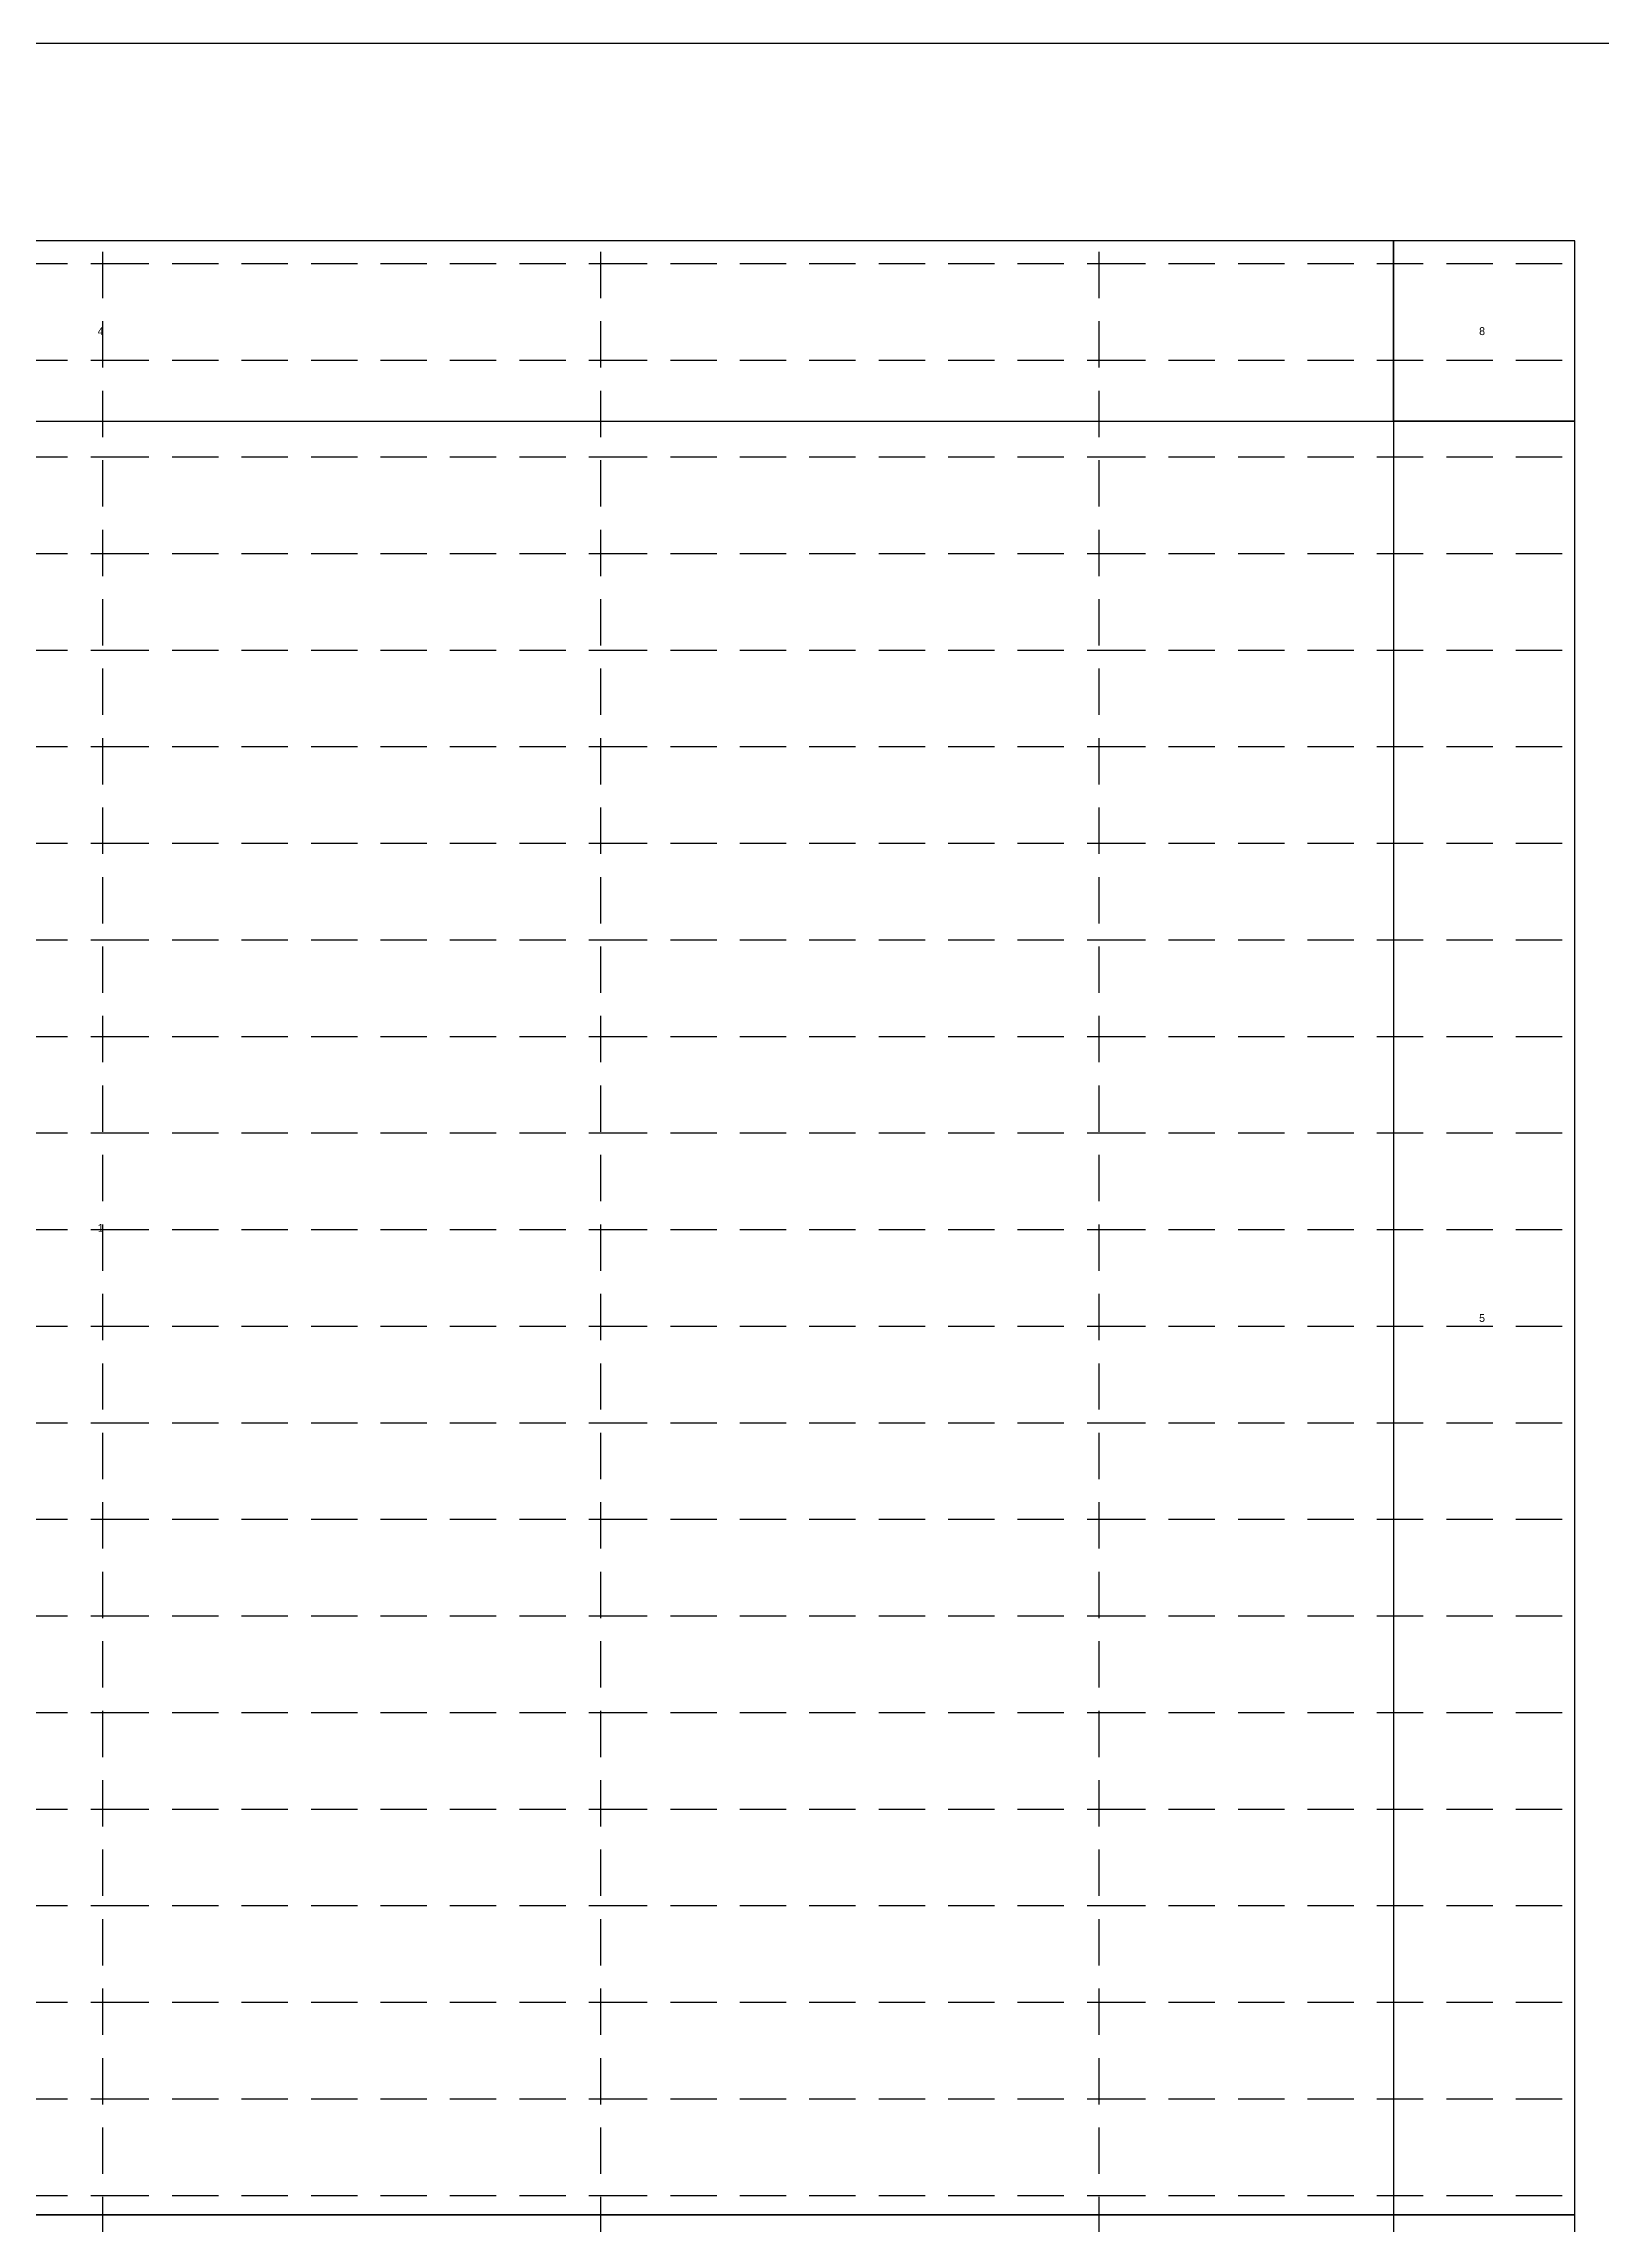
# Model space of a CAD drawing. Extents: x -2196 to 5260, y -261 to 5338.
# Drawn here: x 1820 to 3826, y 2529 to 5338 of the extents above; entities that cross this region are included whole.
import ezdxf

# ---------------------------------------------------------------- set-up
doc = ezdxf.new("R2010")
doc.units = 0
doc.linetypes.add('CONTIN', pattern=[0])
doc.linetypes.add('DASHED', pattern=[89.46, 59.64, -29.82])
doc.layers.get('0').update_dxf_attribs({"linetype": 'CONTIN'})
for name, color, linetype in [('20', 1, 'CONTIN'), ('22', 7, 'DASHED'), ('23', 7, 'DASHED')]:
    doc.layers.add(name, color=color, linetype=linetype)

msp = doc.modelspace()

# ---------------------------------------------------------------- linework, layer by layer
msp.add_line((5259.542, 5337.5), (-2196.014, 5337.5))
at = {"layer": '20'}
for p, q in [((3791.667, 5083.333), (0, 5083.333)), ((3558.333, 5083.333), (233.333, 5083.333)), ((3558.333, 4851.158), (3558.333, 5083.333)), ((3558.333, 5083.333), (3558.333, 4851.158)), ((3791.667, 5083.333), (3558.333, 5083.333)), ((3791.667, 2541.667), (3791.667, 5083.333)), ((3791.667, 4851.158), (3791.667, 5083.333)), ((233.333, 4851.158), (3558.333, 4851.158)), ((3558.333, 4851.158), (3558.333, 2541.667)), ((3791.667, 4851.158), (3558.333, 4851.158)), ((3558.333, 4851.158), (3791.667, 4851.158)), ((3791.667, 2541.667), (3791.667, 4851.158)), ((0, 2541.667), (3791.667, 2541.667)), ((3791.667, 2541.667), (0, 2541.667)), ((3558.333, 2541.667), (3791.667, 2541.667)), ((3558.333, 2541.667), (3558.333, 232.176)), ((3791.667, 2541.667), (3558.333, 2541.667)), ((3791.667, 0), (3791.667, 2541.667)), ((3791.667, 232.176), (3791.667, 2541.667))]:
    msp.add_line(p, q, dxfattribs=at)
at = {"layer": '22'}
for p, q in [((1254.167, 5054.136), (1895.833, 5054.136)), ((1895.833, 5054.136), (2537.5, 5054.136)), ((2537.5, 5054.136), (3179.167, 5054.136)), ((3179.167, 5054.136), (3791.667, 5054.136)), ((1254.167, 4929.756), (1895.833, 4929.756)), ((1895.833, 4929.756), (2537.5, 4929.756)), ((2537.5, 4929.756), (3179.167, 4929.756)), ((3179.167, 4929.756), (3791.667, 4929.756)), ((1254.167, 4805.377), (1895.833, 4805.377)), ((1895.833, 4805.377), (2537.5, 4805.377)), ((2537.5, 4805.377), (3179.167, 4805.377)), ((3179.167, 4805.377), (3791.667, 4805.377)), ((1254.167, 4680.997), (1895.833, 4680.997)), ((1895.833, 4680.997), (2537.5, 4680.997)), ((2537.5, 4680.997), (3179.167, 4680.997)), ((3179.167, 4680.997), (3791.667, 4680.997)), ((1254.167, 4556.617), (1895.833, 4556.617)), ((1895.833, 4556.617), (2537.5, 4556.617)), ((2537.5, 4556.617), (3179.167, 4556.617)), ((3179.167, 4556.617), (3791.667, 4556.617)), ((1254.167, 4432.237), (1895.833, 4432.237)), ((1895.833, 4432.237), (2537.5, 4432.237)), ((2537.5, 4432.237), (3179.167, 4432.237)), ((3179.167, 4432.237), (3791.667, 4432.237)), ((1254.167, 4307.858), (1895.833, 4307.858)), ((1895.833, 4307.858), (2537.5, 4307.858)), ((2537.5, 4307.858), (3179.167, 4307.858)), ((3179.167, 4307.858), (3791.667, 4307.858)), ((1254.167, 4183.479), (1895.833, 4183.479)), ((1895.833, 4183.479), (2537.5, 4183.479)), ((2537.5, 4183.479), (3179.167, 4183.479)), ((3179.167, 4183.479), (3791.667, 4183.479)), ((1254.167, 4059.099), (1895.833, 4059.099)), ((1895.833, 4059.099), (2537.5, 4059.099)), ((2537.5, 4059.099), (3179.167, 4059.099)), ((3179.167, 4059.099), (3791.667, 4059.099)), ((1254.167, 3934.719), (1895.833, 3934.719)), ((1895.833, 3934.719), (2537.5, 3934.719)), ((2537.5, 3934.719), (3179.167, 3934.719)), ((3179.167, 3934.719), (3791.667, 3934.719)), ((1254.167, 3810.339), (1895.833, 3810.339)), ((1895.833, 3810.339), (2537.5, 3810.339)), ((2537.5, 3810.339), (3179.167, 3810.339)), ((3179.167, 3810.339), (3791.667, 3810.339)), ((1254.167, 3685.959), (1895.833, 3685.959)), ((1895.833, 3685.959), (2537.5, 3685.959)), ((2537.5, 3685.959), (3179.167, 3685.959)), ((3179.167, 3685.959), (3791.667, 3685.959)), ((1254.167, 3561.58), (1895.833, 3561.58)), ((1895.833, 3561.58), (2537.5, 3561.58)), ((2537.5, 3561.58), (3179.167, 3561.58)), ((3179.167, 3561.58), (3791.667, 3561.58)), ((1254.167, 3437.2), (1895.833, 3437.2)), ((1895.833, 3437.2), (2537.5, 3437.2)), ((2537.5, 3437.2), (3179.167, 3437.2)), ((3179.167, 3437.2), (3791.667, 3437.2)), ((1254.167, 3312.821), (1895.833, 3312.821)), ((1895.833, 3312.821), (2537.5, 3312.821)), ((2537.5, 3312.821), (3179.167, 3312.821)), ((3179.167, 3312.821), (3791.667, 3312.821)), ((1254.167, 3188.441), (1895.833, 3188.441)), ((1895.833, 3188.441), (2537.5, 3188.441)), ((2537.5, 3188.441), (3179.167, 3188.441)), ((3179.167, 3188.441), (3791.667, 3188.441)), ((1254.167, 3064.062), (1895.833, 3064.062)), ((1895.833, 3064.062), (2537.5, 3064.062)), ((2537.5, 3064.062), (3179.167, 3064.062)), ((3179.167, 3064.062), (3791.667, 3064.062)), ((1254.167, 2939.682), (1895.833, 2939.682)), ((1895.833, 2939.682), (2537.5, 2939.682)), ((2537.5, 2939.682), (3179.167, 2939.682)), ((3179.167, 2939.682), (3791.667, 2939.682)), ((1254.167, 2815.302), (1895.833, 2815.302)), ((1895.833, 2815.302), (2537.5, 2815.302)), ((2537.5, 2815.302), (3179.167, 2815.302)), ((3179.167, 2815.302), (3791.667, 2815.302)), ((1254.167, 2690.923), (1895.833, 2690.923)), ((1895.833, 2690.923), (2537.5, 2690.923)), ((2537.5, 2690.923), (3179.167, 2690.923)), ((3179.167, 2690.923), (3791.667, 2690.923)), ((1254.167, 2566.543), (1895.833, 2566.543)), ((1895.833, 2566.543), (2537.5, 2566.543)), ((2537.5, 2566.543), (3179.167, 2566.543)), ((3179.167, 2566.543), (3791.667, 2566.543)), ((0, 2541.667), (3791.667, 2541.667))]:
    msp.add_line(p, q, dxfattribs=at)
at = {"layer": '23'}
for p, q in [((1895.833, 0), (1895.833, 5083.333)), ((2537.5, 0), (2537.5, 5083.333)), ((3179.167, 0), (3179.167, 5083.333)), ((3791.667, 0), (3791.667, 5083.333))]:
    msp.add_line(p, q, dxfattribs=at)

# ---------------------------------------------------------------- texts
at = {"layer": '20'}
for s, p in [(' 4', (1885.673, 4962.166)), (' 8', (3664.841, 4962.166)), (' 1', (1885.673, 3807.42)), (' 5', (3664.841, 3691.332))]:
    msp.add_text(s, height=10.16, dxfattribs=at).set_placement(p)

doc.saveas('drawing.dxf')
